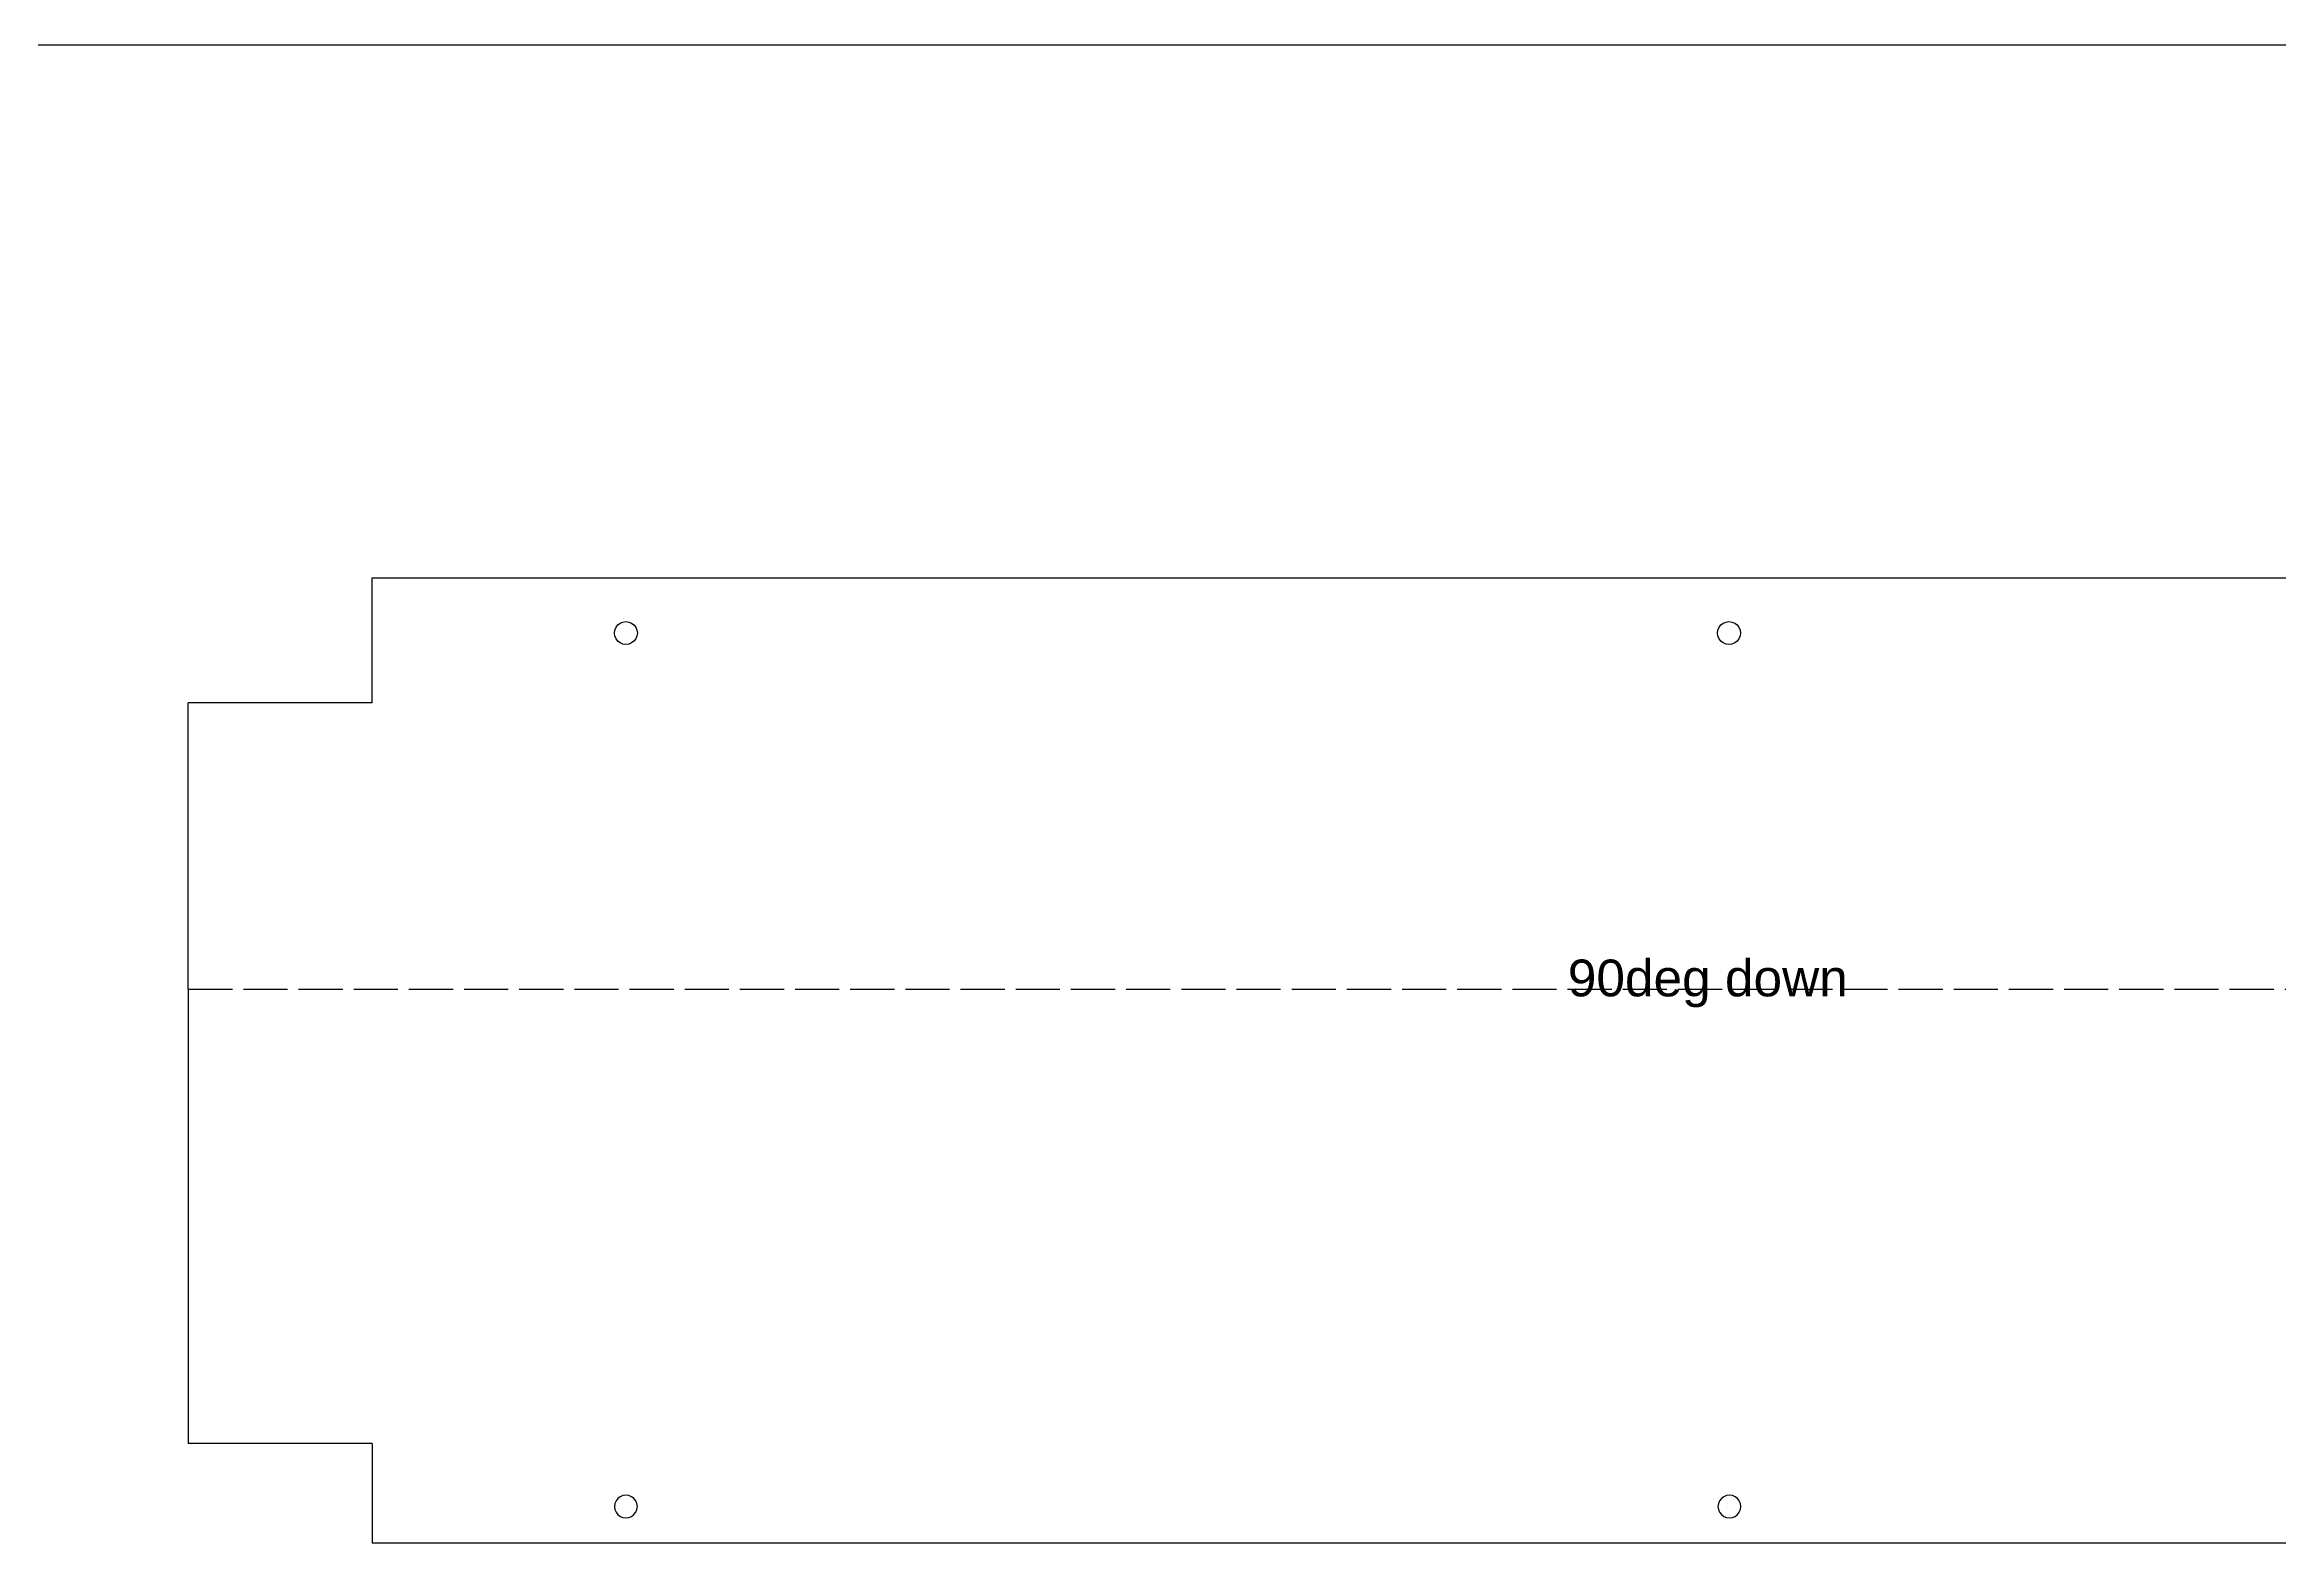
# Model space of a CAD drawing. Extents: x -1267 to 2080, y -21 to 4009.
# Drawn here: x -524 to 83, y 3601 to 4009 of the extents above; entities that cross this region are included whole.
import ezdxf

# ---------------------------------------------------------------- set-up
doc = ezdxf.new("R2010")
doc.units = 0
doc.linetypes.add('ACAD_ISO02W100', pattern=[15, 12, -3])
doc.layers.get('0').update_dxf_attribs({"true_color": 0xffffff})
doc.layers.add('Layer0', color=7, linetype='Continuous', true_color=0xffffff)
doc.styles.add('textstyle24', font='')
doc.styles.get('textstyle24').set_extended_font_data('Arial')

msp = doc.modelspace()

# ---------------------------------------------------------------- linework, layer by layer
at = {"layer": 'Layer0'}
for p, q in [((-1059.02, 4008.75, -25.52), (596.48, 4008.75, -25.52)), ((-435.07, 3863.78, -25.51), (302.93, 3863.78, -25.51)), ((-435.07, 3829.78, -25.51), (-435.07, 3863.78, -25.51)), ((-367.62, 3851.46, -25.51), (-366.87, 3851.77, -25.51)), ((-366.87, 3851.77, -25.51), (-366.07, 3851.88, -25.51)), ((-366.07, 3851.88, -25.51), (-365.26, 3851.77, -25.51)), ((-365.26, 3851.77, -25.51), (-364.52, 3851.46, -25.51)), ((-67.73, 3851.46, -25.51), (-66.98, 3851.77, -25.51)), ((-66.98, 3851.77, -25.51), (-66.18, 3851.88, -25.51)), ((-66.18, 3851.88, -25.51), (-65.37, 3851.77, -25.51)), ((-65.37, 3851.77, -25.51), (-64.63, 3851.46, -25.51)), ((-369.17, 3848.78, -25.51), (-369.06, 3849.58, -25.51)), ((-369.06, 3847.98, -25.51), (-369.17, 3848.78, -25.51)), ((-369.06, 3849.58, -25.51), (-368.75, 3850.33, -25.51)), ((-368.75, 3847.23, -25.51), (-369.06, 3847.98, -25.51)), ((-368.75, 3850.33, -25.51), (-368.26, 3850.97, -25.51)), ((-368.26, 3846.59, -25.51), (-368.75, 3847.23, -25.51)), ((-368.26, 3850.97, -25.51), (-367.62, 3851.46, -25.51)), ((-367.62, 3846.09, -25.51), (-368.26, 3846.59, -25.51)), ((-366.87, 3845.78, -25.51), (-367.62, 3846.09, -25.51)), ((-366.07, 3845.68, -25.51), (-366.87, 3845.78, -25.51)), ((-365.26, 3845.78, -25.51), (-366.07, 3845.68, -25.51)), ((-364.52, 3846.09, -25.51), (-365.26, 3845.78, -25.51)), ((-364.52, 3851.46, -25.51), (-363.88, 3850.97, -25.51)), ((-363.88, 3846.59, -25.51), (-364.52, 3846.09, -25.51)), ((-363.88, 3850.97, -25.51), (-363.38, 3850.33, -25.51)), ((-363.38, 3847.23, -25.51), (-363.88, 3846.59, -25.51)), ((-363.38, 3850.33, -25.51), (-363.07, 3849.58, -25.51)), ((-363.07, 3847.98, -25.51), (-363.38, 3847.23, -25.51)), ((-363.07, 3849.58, -25.51), (-362.97, 3848.78, -25.51)), ((-362.97, 3848.78, -25.51), (-363.07, 3847.98, -25.51)), ((-69.28, 3848.78, -25.51), (-69.17, 3849.58, -25.51)), ((-69.17, 3847.98, -25.51), (-69.28, 3848.78, -25.51)), ((-69.17, 3849.58, -25.51), (-68.86, 3850.33, -25.51)), ((-68.86, 3847.23, -25.51), (-69.17, 3847.98, -25.51)), ((-68.86, 3850.33, -25.51), (-68.37, 3850.97, -25.51)), ((-68.37, 3846.59, -25.51), (-68.86, 3847.23, -25.51)), ((-68.37, 3850.97, -25.51), (-67.73, 3851.46, -25.51)), ((-67.73, 3846.09, -25.51), (-68.37, 3846.59, -25.51)), ((-66.98, 3845.78, -25.51), (-67.73, 3846.09, -25.51)), ((-66.18, 3845.68, -25.51), (-66.98, 3845.78, -25.51)), ((-65.37, 3845.78, -25.51), (-66.18, 3845.68, -25.51)), ((-64.63, 3846.09, -25.51), (-65.37, 3845.78, -25.51)), ((-64.63, 3851.46, -25.51), (-63.98, 3850.97, -25.51)), ((-63.98, 3846.59, -25.51), (-64.63, 3846.09, -25.51)), ((-63.98, 3850.97, -25.51), (-63.49, 3850.33, -25.51)), ((-63.49, 3847.23, -25.51), (-63.98, 3846.59, -25.51)), ((-63.49, 3850.33, -25.51), (-63.18, 3849.58, -25.51)), ((-63.18, 3847.98, -25.51), (-63.49, 3847.23, -25.51)), ((-63.18, 3849.58, -25.51), (-63.08, 3848.78, -25.51)), ((-63.08, 3848.78, -25.51), (-63.18, 3847.98, -25.51)), ((-435.07, 3829.78, -25.51), (-485.07, 3829.78, -25.51)), ((-485.07, 3751.98, -25.51), (-485.07, 3829.78, -25.51)), ((-485.07, 3751.98, -25.51), (-485.07, 3628.41, -25.51)), ((-435.07, 3628.41, -25.51), (-485.07, 3628.41, -25.51)), ((-435.07, 3628.41, -25.51), (-435.07, 3601.28, -25.51)), ((-369.06, 3612.08, -25.51), (-369.17, 3611.28, -25.51)), ((-369.17, 3611.28, -25.51), (-369.06, 3610.48, -25.51)), ((-368.75, 3612.83, -25.51), (-369.06, 3612.08, -25.51)), ((-369.06, 3610.48, -25.51), (-368.75, 3609.73, -25.51)), ((-368.26, 3613.47, -25.51), (-368.75, 3612.83, -25.51)), ((-368.75, 3609.73, -25.51), (-368.26, 3609.09, -25.51)), ((-367.62, 3613.96, -25.51), (-368.26, 3613.47, -25.51)), ((-368.26, 3609.09, -25.51), (-367.62, 3608.59, -25.51)), ((-366.87, 3614.27, -25.51), (-367.62, 3613.96, -25.51)), ((-366.07, 3614.38, -25.51), (-366.87, 3614.27, -25.51)), ((-365.26, 3614.27, -25.51), (-366.07, 3614.38, -25.51)), ((-364.52, 3613.96, -25.51), (-365.26, 3614.27, -25.51)), ((-363.88, 3613.47, -25.51), (-364.52, 3613.96, -25.51)), ((-364.52, 3608.59, -25.51), (-363.88, 3609.09, -25.51)), ((-363.38, 3612.83, -25.51), (-363.88, 3613.47, -25.51)), ((-363.88, 3609.09, -25.51), (-363.38, 3609.73, -25.51)), ((-363.07, 3612.08, -25.51), (-363.38, 3612.83, -25.51)), ((-363.38, 3609.73, -25.51), (-363.07, 3610.48, -25.51)), ((-362.97, 3611.28, -25.51), (-363.07, 3612.08, -25.51)), ((-363.07, 3610.48, -25.51), (-362.97, 3611.28, -25.51)), ((-69.06, 3612.08, -25.51), (-69.17, 3611.28, -25.51)), ((-69.17, 3611.28, -25.51), (-69.06, 3610.48, -25.51)), ((-68.75, 3612.83, -25.51), (-69.06, 3612.08, -25.51)), ((-69.06, 3610.48, -25.51), (-68.75, 3609.73, -25.51)), ((-68.26, 3613.47, -25.51), (-68.75, 3612.83, -25.51)), ((-68.75, 3609.73, -25.51), (-68.26, 3609.09, -25.51)), ((-67.62, 3613.96, -25.51), (-68.26, 3613.47, -25.51)), ((-68.26, 3609.09, -25.51), (-67.62, 3608.59, -25.51)), ((-66.87, 3614.27, -25.51), (-67.62, 3613.96, -25.51)), ((-66.07, 3614.38, -25.51), (-66.87, 3614.27, -25.51)), ((-65.26, 3614.27, -25.51), (-66.07, 3614.38, -25.51)), ((-64.52, 3613.96, -25.51), (-65.26, 3614.27, -25.51)), ((-63.88, 3613.47, -25.51), (-64.52, 3613.96, -25.51)), ((-64.52, 3608.59, -25.51), (-63.88, 3609.09, -25.51)), ((-63.38, 3612.83, -25.51), (-63.88, 3613.47, -25.51)), ((-63.88, 3609.09, -25.51), (-63.38, 3609.73, -25.51)), ((-63.07, 3612.08, -25.51), (-63.38, 3612.83, -25.51)), ((-63.38, 3609.73, -25.51), (-63.07, 3610.48, -25.51)), ((-62.97, 3611.28, -25.51), (-63.07, 3612.08, -25.51)), ((-63.07, 3610.48, -25.51), (-62.97, 3611.28, -25.51)), ((-367.62, 3608.59, -25.51), (-366.87, 3608.28, -25.51)), ((-366.87, 3608.28, -25.51), (-366.07, 3608.18, -25.51)), ((-366.07, 3608.18, -25.51), (-365.26, 3608.28, -25.51)), ((-365.26, 3608.28, -25.51), (-364.52, 3608.59, -25.51)), ((-67.62, 3608.59, -25.51), (-66.87, 3608.28, -25.51)), ((-66.87, 3608.28, -25.51), (-66.07, 3608.18, -25.51)), ((-66.07, 3608.18, -25.51), (-65.26, 3608.28, -25.51)), ((-65.26, 3608.28, -25.51), (-64.52, 3608.59, -25.51)), ((302.93, 3601.28, -25.51), (-435.07, 3601.28, -25.51))]:
    msp.add_line(p, q, dxfattribs=at)
at = {"layer": 'Layer0', "color": 2, "linetype": 'ACAD_ISO02W100', "true_color": 0xffff00}
msp.add_line((-485.07, 3751.98, -25.51), (352.93, 3751.98, -25.51), dxfattribs=at)

# ---------------------------------------------------------------- texts
at = {"insert": (-110, 3760), "char_height": 1, "attachment_point": 1, "style": 'textstyle24'}
msp.add_mtext('\\H10;90deg down', dxfattribs=at)

doc.saveas('drawing.dxf')
